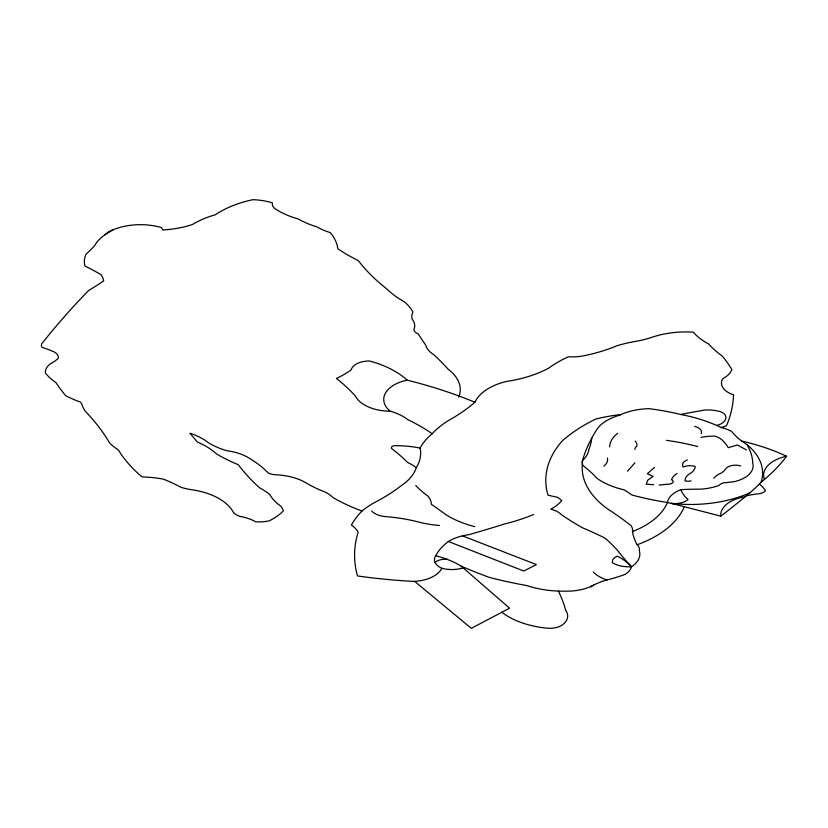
<?xml version="1.0" encoding="UTF-8"?>
<svg xmlns="http://www.w3.org/2000/svg" width="828" height="828" viewBox="0 0 828 828"><rect width="100%" height="100%" fill="white"/><g stroke="black" fill="none" stroke-linecap="round" stroke-linejoin="round"><path stroke-width="1.24" d="M627.531 471.204L634.962 462.78M654.503 467.385L647.351 473.74L653.126 476.442L647.62 480.261L646.244 484.225L653.675 484.701M746.421 495.713L756.595 493.912A9.398 5.423 0 0 0 765.403 490.735A36.908 21.311 0 0 0 759.328 484.059M745.107 496.8A32.509 18.765 0 0 0 720.815 516.165L671.322 503.362A97.497 56.294 0 0 0 749.785 492.908A238.785 137.862 0 0 0 761.129 482.196A245.316 141.629 0 0 0 786.6 456.259A173.135 99.96 0 0 0 741.795 441.076M462.459 535.861L536.337 564.572L523.803 571.03L448.393 541.512M746.421 449.904L737.344 444.978L728.257 447.679A59.626 34.424 0 0 0 721.933 439.896A18.268 10.547 0 0 0 714.771 436.087A42.911 24.778 0 0 0 701.016 437.36M414.631 581.36L471.298 628.328L509.572 608.187L461.144 566.145A76.693 44.277 0 0 0 435.735 555.774A74.489 43.004 0 0 1 448.952 541.108A41.193 23.784 0 0 1 468.938 534.65A856.556 494.523 0 0 0 504.159 524.093A151.213 87.302 0 0 0 533.636 514.509M618.733 415.594A49.483 28.566 0 0 1 648.976 408.67A178.144 102.848 0 0 1 680.657 414.476A120.557 69.604 0 0 1 721.085 427.496A24.374 14.076 0 0 0 726.477 425.695A244.322 141.06 0 0 0 733.567 394.739A22.791 13.165 0 0 1 722.782 378.686A28.918 16.695 0 0 0 731.859 369.516A263.666 152.228 0 0 0 722.492 356.257A138.628 80.037 0 0 1 708.592 343.972A71.374 41.214 0 0 1 693.274 332.173A66.437 38.357 0 0 0 653.561 336.758A79.033 45.633 0 0 1 636.825 341.177A102.279 59.047 0 0 0 616.963 345.762A131.528 75.938 0 0 1 583.233 355.905A34.062 19.665 0 0 1 568.494 356.754A113.405 65.474 0 0 0 548.602 368.243A98.46 56.842 0 0 1 506.601 381.429A53.551 30.915 0 0 0 474.93 402.263A189.55 109.431 0 0 1 452.688 418.099A104.214 60.175 0 0 0 432.195 433.748A86.464 49.918 0 0 0 420.127 448.083A74.075 42.766 0 0 1 416.236 467.706A66.602 38.45 0 0 1 400.856 485.964A195.615 112.939 0 0 1 377.816 500.826A95.634 55.217 0 0 0 362.012 511A158.189 91.328 0 0 1 332.949 497.514A36.774 21.228 0 0 0 324.648 491.822A104.494 60.33 0 0 1 306.753 483.283A47.144 27.22 0 0 0 274.834 474.744A17.347 10.008 0 0 1 268.355 473.099A122.306 70.608 0 0 0 246.816 456.777A42.414 24.488 0 0 0 227.1 450.784A63.425 36.618 0 0 1 208.159 442.545A56.79 32.789 0 0 0 189.995 433.261L197.261 441.945A77.325 44.64 0 0 1 216.719 454.075A166.252 95.986 0 0 0 238.257 464.715A295.875 170.816 0 0 0 259.526 487.785A67.554 38.999 0 0 1 269.907 494.668A56.056 32.364 0 0 0 280.547 505.908A28.007 16.167 0 0 1 283.393 510.845A63.321 36.556 0 0 1 269.131 520.884A28.918 16.695 0 0 1 255.635 521.785A37.25 21.507 0 0 0 240.068 516.393A15.753 9.098 0 0 1 233.589 512.646A58.084 33.534 0 0 0 192.593 489.876A56.19 32.437 0 0 1 180.918 487.33A136.982 79.084 0 0 0 163.313 479.112A77.801 44.919 0 0 0 144.227 477.031A3.353 1.935 0 0 1 141.008 476.069A201.194 116.158 0 0 1 119.615 451.943A15.287 8.829 0 0 0 117.679 449.49A57.701 33.317 0 0 1 109.555 442.866A333.653 192.634 0 0 0 85.118 411.081A71.011 40.996 0 0 1 81.63 403.702A7.473 4.316 0 0 0 79.84 401.818A96.452 55.683 0 0 1 65.691 395.722A306.888 177.182 0 0 1 55.973 382.681A72.481 41.845 0 0 1 45.416 373.045A23.712 13.693 0 0 1 50.912 363.44A37.074 21.404 0 0 0 58.488 358.131A15.111 8.725 0 0 0 54.576 352.107A91.711 52.951 0 0 0 42.187 347.398A8.994 5.185 0 0 1 41.866 343.641A1215.007 701.482 0 0 1 88.679 290.442A267.061 154.184 0 0 0 103.686 280.847A59.585 34.403 0 0 0 101.337 274.896A198.844 114.802 0 0 0 85.015 266.099A47.341 27.334 0 0 1 86.102 254.165A292.212 168.705 0 0 0 94.537 245.844A55.838 32.24 0 0 1 104.597 235.007A209.619 121.023 0 0 1 113.301 229.666A46.948 27.107 0 0 1 161.181 227.472A16.653 9.615 0 0 1 162.816 229.977A73.278 42.311 0 0 0 192.469 224.481A82.862 47.838 0 0 1 215.321 214.752A91.101 52.599 0 0 1 252.861 199.672A50.001 28.866 0 0 1 272.443 202.819A13.486 7.794 0 0 0 275.165 208.78A72.502 41.855 0 0 0 298.297 218.996A78.339 45.23 0 0 0 316.793 226.851A51.967 30.005 0 0 0 330.269 232.575A76.6 44.226 0 0 1 337.824 248.762A172.327 99.495 0 0 0 358.307 260.582A251.991 145.49 0 0 0 386.583 288.734A107.526 62.079 0 0 0 404.136 301.682A60.454 34.9 0 0 1 412.913 312.104A28.638 16.529 0 0 0 412.085 318.966A27.676 15.98 0 0 1 413.896 329.554A8.611 4.968 0 0 0 418.202 333.787A371.606 214.545 0 0 0 425.561 344.841A32.654 18.858 0 0 0 433.665 354.632A329.265 190.098 0 0 1 448.269 369.34A57.194 33.027 0 0 1 458.712 397.161M104.597 235.007A26.951 15.566 0 0 1 113.301 229.666M435.083 562.46A11.934 6.893 0 0 1 446.913 559.252M463.173 567.904A24.022 13.869 0 0 1 441.831 568.287A31.288 18.061 0 0 1 413.721 581.401A372.952 215.321 0 0 1 357.489 575.926A223.581 129.085 0 0 1 358.172 532.114A37.384 21.58 0 0 0 351.393 525.076A131.269 75.793 0 0 1 362.012 511M441.831 568.287A18.733 10.816 0 0 1 435.735 555.774M461.144 566.145A407.935 235.525 0 0 0 489.596 577.478A314.671 181.674 0 0 0 526.515 585.5A74.044 42.745 0 0 0 566.145 591.171A38.895 22.449 0 0 0 594.069 584.858M501.84 612.254A70.856 40.903 0 0 0 546.832 628.131A16.301 9.418 0 0 0 563.764 623.826A25.119 14.5 0 0 0 565.803 610.526A303.214 175.06 0 0 0 558.424 591.099M606.914 579.973A36.525 21.083 0 0 1 593.241 572.003M590.53 586.866A54.524 31.474 0 0 1 607.473 579.828A136.454 78.784 0 0 0 624.747 574.539A23.95 13.828 0 0 0 631.516 566.725A32.903 18.992 0 0 0 639.351 550.806A15.722 9.077 0 0 0 637.156 544.762A102.786 59.347 0 0 1 632.478 531.576A21.921 12.658 0 0 0 631.102 525.697A373.242 215.487 0 0 0 612.12 511.88A113.384 65.464 0 0 1 582.322 464.156M631.516 566.725A22.397 12.937 0 0 1 612.554 562.812A11.623 6.707 0 0 1 617.295 556.157A61.21 35.335 0 0 1 631.516 566.725A360.904 208.366 0 0 1 617.885 550.806A280.961 162.205 0 0 0 606.872 539.68A27.769 16.032 0 0 0 599.731 535.55A347.853 200.831 0 0 0 582.115 527.612A386.283 223.022 0 0 1 561.477 514.737A21.342 12.327 0 0 0 550.744 509.179A48.034 27.728 0 0 0 561.757 500.598L557.906 497.421L548.001 495.196A150.168 86.702 0 0 1 562.315 440.858A174.015 100.467 0 0 1 595.622 419.092A117.504 67.834 0 0 1 620.907 414.569M439.471 525.469A75.462 43.573 0 0 1 416.091 521.361A124.531 71.901 0 0 0 386.283 516.662A18.257 10.547 0 0 1 371.72 511M474.692 526.639A87.209 50.353 0 0 1 445.899 514.705A517.334 298.68 0 0 0 431.336 504.345A30.915 17.854 0 0 0 427.952 496.127A135.978 78.505 0 0 1 415.759 485.57M416.236 467.706A54.431 31.423 0 0 0 407.676 462.469A250.998 144.91 0 0 0 392.627 449.283A3.56 2.06 0 0 1 391.592 447.089A3.56 2.06 0 0 1 394.697 445.692A72.968 42.135 0 0 1 420.127 448.083M432.195 433.748A184.178 106.336 0 0 0 407.883 419.703A47.62 27.49 0 0 0 390.195 411.205A36.38 21 0 0 1 355.574 396.312A214.131 123.631 0 0 0 336.416 378.448A104.721 60.454 0 0 0 351.155 369.94A18.092 10.443 0 0 1 369.567 361.008A88.203 50.922 0 0 1 407.148 380.145A361.08 208.47 0 0 1 474.93 402.263M680.657 414.476A523.938 302.489 0 0 1 704.876 410.026A28.607 16.519 0 0 1 717.534 410.978A11.375 6.562 0 0 1 725.514 415.584A14.738 8.508 0 0 1 716.644 425.426M659.181 485.022A100.374 57.95 0 0 0 667.161 484.225A5.537 3.198 0 0 0 673.216 481.999A4.492 2.598 0 0 0 671.56 479.774A21.352 12.327 0 0 1 677.066 473.419M691.101 480.892A8.311 4.792 0 0 1 685.046 480.892A16.943 9.781 0 0 1 690.552 473.264A18.34 10.588 0 0 0 695.23 466.433A11.023 6.365 0 0 0 683.121 467.064A10.536 6.086 0 0 1 687.25 459.913M694.692 426.389A10.981 6.345 0 0 1 701.295 433.696M713.943 478.191A20.41 11.789 0 0 1 720.826 473.264A17.761 10.257 0 0 0 725.225 469.445A10.733 6.2 0 0 1 740.636 465.957M666.612 440.372A165.538 95.572 0 0 1 697.714 446.571M634.962 449.438A9.294 5.361 0 0 1 636.898 446.095A18.019 10.402 0 0 0 635.242 441.013M607.441 458.019A19.241 11.106 0 0 1 603.871 466.123M609.646 446.892A39.93 23.049 0 0 1 617.636 433.386M684.497 506.312A107.578 62.11 0 0 1 637.156 544.762M632.478 531.576A84.332 48.686 0 0 0 667.43 502.503A29.694 17.14 0 0 1 680.916 489.627A244.84 141.36 0 0 1 701.005 489.151A44.112 25.471 0 0 0 718.901 485.498A10.909 6.303 0 0 1 723.579 482.796A79.405 45.85 0 0 0 734.767 481.544A29.56 17.067 0 0 0 748.067 475.324A29.208 16.86 0 0 0 752.745 463.09A99.495 57.442 0 0 0 748.346 447.203A15.877 9.17 0 0 0 746.701 444.346A78.525 45.333 0 0 1 732.387 432.268A10.34 5.972 0 0 0 729.913 430.519A36.598 21.124 0 0 0 721.085 427.496M582.146 461.91A273.602 157.962 0 0 1 591.761 438.157A170.164 98.242 0 0 1 598.923 426.72A47.124 27.21 0 0 1 617.44 415.873M591.761 438.157A106.884 61.707 0 0 1 589.008 448.962A43.48 25.109 0 0 1 583.781 459.292A11.25 6.5 0 0 0 584.05 466.433A145.635 84.083 0 0 1 596.988 478.356A65.754 37.964 0 0 0 623.95 489.793A93.864 54.193 0 0 1 631.93 495.03A229.035 132.232 0 0 0 667.43 502.503A15.649 9.036 0 0 0 688.068 499.481A45.126 26.051 0 0 1 680.916 489.627M749.785 492.908A1172.344 676.849 0 0 1 720.815 516.165M764.482 479.422A34.59 19.976 0 0 1 786.6 456.259M746.866 444.532A85.367 49.287 0 0 1 761.129 482.196M390.195 411.205A35.5 20.493 0 0 1 407.148 380.145"/></g></svg>
